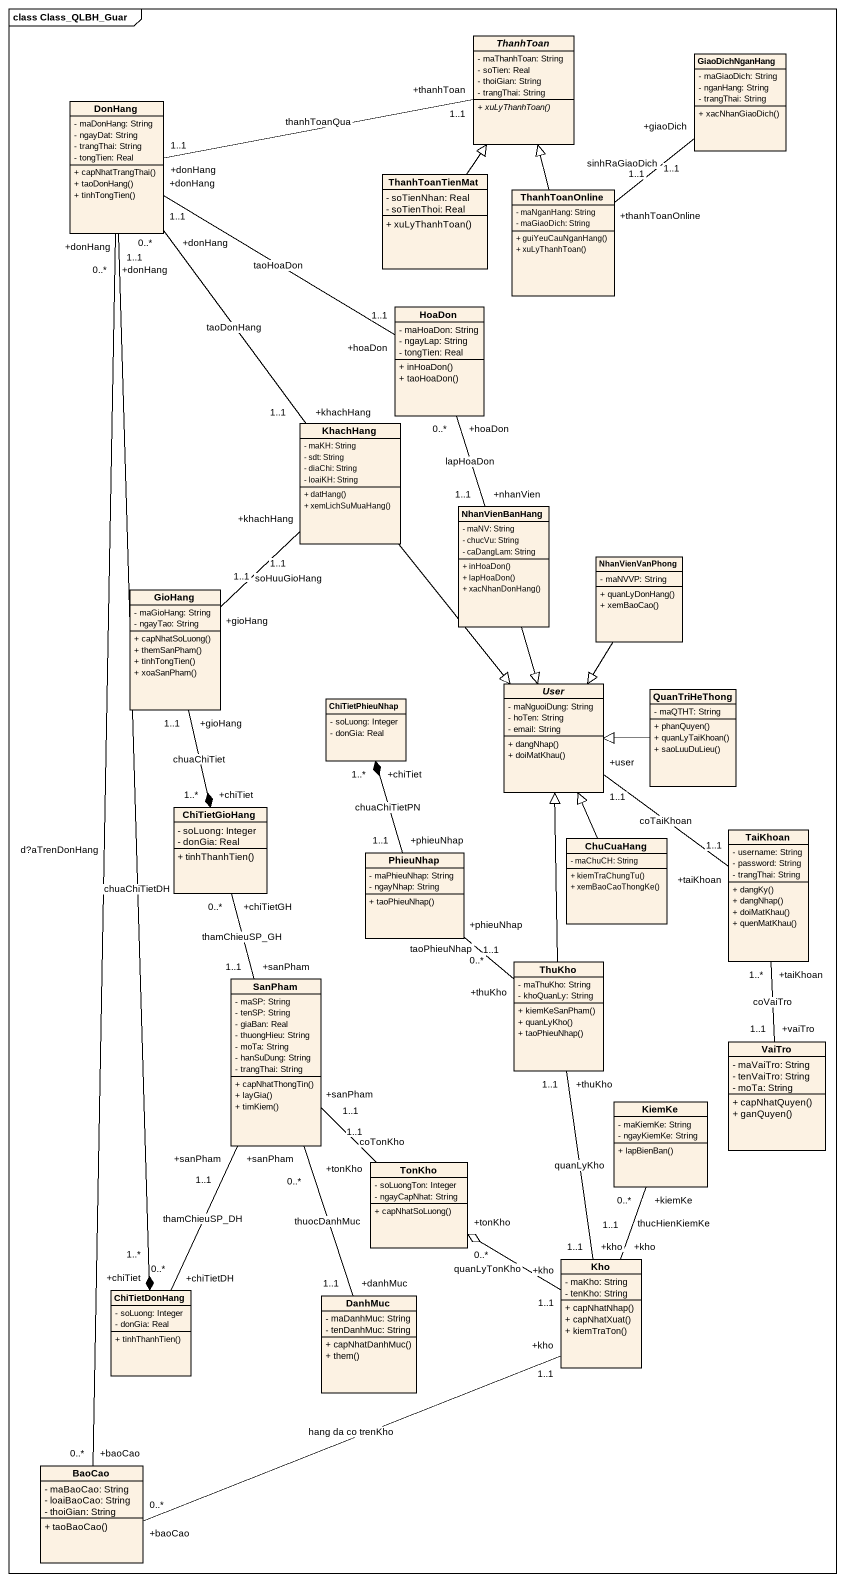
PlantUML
@startuml
mainframe class Class_QLBH_Guar
hide circle
hide empty members
skinparam classAttributeIconSize 0
abstract class ThanhToan {
  - maThanhToan: String
  - soTien: Real
  - thoiGian: String
  - trangThai: String
  {abstract} + xuLyThanhToan()
}
class GiaoDichNganHang {
  - maGiaoDich: String
  - nganHang: String
  - trangThai: String
  + xacNhanGiaoDich()
}
class DonHang {
  - maDonHang: String
  - ngayDat: String
  - trangThai: String
  - tongTien: Real
  + capNhatTrangThai()
  + taoDonHang()
  + tinhTongTien()
}
class ThanhToanTienMat {
  - soTienNhan: Real
  - soTienThoi: Real
  + xuLyThanhToan()
}
class ThanhToanOnline {
  - maNganHang: String
  - maGiaoDich: String
  + guiYeuCauNganHang()
  + xuLyThanhToan()
}
class HoaDon {
  - maHoaDon: String
  - ngayLap: String
  - tongTien: Real
  + inHoaDon()
  + taoHoaDon()
}
class KhachHang {
  - maKH: String
  - sdt: String
  - diaChi: String
  - loaiKH: String
  + datHang()
  + xemLichSuMuaHang()
}
class NhanVienBanHang {
  - maNV: String
  - chucVu: String
  - caDangLam: String
  + inHoaDon()
  + lapHoaDon()
  + xacNhanDonHang()
}
class NhanVienVanPhong {
  - maNVVP: String
  + quanLyDonHang()
  + xemBaoCao()
}
class GioHang {
  - maGioHang: String
  - ngayTao: String
  + capNhatSoLuong()
  + themSanPham()
  + tinhTongTien()
  + xoaSanPham()
}
abstract class User {
  - maNguoiDung: String
  - hoTen: String
  - email: String
  + dangNhap()
  + doiMatKhau()
}
class QuanTriHeThong {
  - maQTHT: String
  + phanQuyen()
  + quanLyTaiKhoan()
  + saoLuuDuLieu()
}
class ChiTietPhieuNhap {
  - soLuong: Integer
  - donGia: Real
}
class ChiTietGioHang {
  - soLuong: Integer
  - donGia: Real
  + tinhThanhTien()
}
class PhieuNhap {
  - maPhieuNhap: String
  - ngayNhap: String
  + taoPhieuNhap()
}
class ChuCuaHang {
  - maChuCH: String
  + kiemTraChungTu()
  + xemBaoCaoThongKe()
}
class TaiKhoan {
  - username: String
  - password: String
  - trangThai: String
  + dangKy()
  + dangNhap()
  + doiMatKhau()
  + quenMatKhau()
}
class ThuKho {
  - maThuKho: String
  - khoQuanLy: String
  + kiemKeSanPham()
  + quanLyKho()
  + taoPhieuNhap()
}
class SanPham {
  - maSP: String
  - tenSP: String
  - giaBan: Real
  - thuongHieu: String
  - moTa: String
  - hanSuDung: String
  - trangThai: String
  + capNhatThongTin()
  + layGia()
  + timKiem()
}
class VaiTro {
  - maVaiTro: String
  - tenVaiTro: String
  - moTa: String
  + capNhatQuyen()
  + ganQuyen()
}
class KiemKe {
  - maKiemKe: String
  - ngayKiemKe: String
  + lapBienBan()
}
class TonKho {
  - soLuongTon: Integer
  - ngayCapNhat: String
  + capNhatSoLuong()
}
class Kho {
  - maKho: String
  - tenKho: String
  + capNhatNhap()
  + capNhatXuat()
  + kiemTraTon()
}
class ChiTietDonHang {
  - soLuong: Integer
  - donGia: Real
  + tinhThanhTien()
}
class DanhMuc {
  - maDanhMuc: String
  - tenDanhMuc: String
  + capNhatDanhMuc()
  + them()
}
class BaoCao {
  - maBaoCao: String
  - loaiBaoCao: String
  - thoiGian: String
  + taoBaoCao()
}
ThanhToan "+thanhToan\n1..1" -left- "+donHang\n1..1" DonHang : thanhToanQua
GiaoDichNganHang "+giaoDich\n1..1" -- "+thanhToanOnline\n1..1" ThanhToanOnline : sinhRaGiaoDich
DonHang "+donHang\n0..*" -- "+khachHang\n1..1" KhachHang : taoDonHang
DonHang "+donHang\n0..*" -- "+baoCao\n0..*" BaoCao : d?aTrenDonHang
ThanhToanTienMat -up-|> ThanhToan
ThanhToanOnline -up-|> ThanhToan
HoaDon "+hoaDon\n1..1" -up- "+donHang\n1..1" DonHang : taoHoaDon
HoaDon "+hoaDon\n0..*" -- "+nhanVien\n1..1" NhanVienBanHang : lapHoaDon
KhachHang --|> User
NhanVienBanHang --|> User
NhanVienVanPhong --|> User
GioHang "+gioHang\n1..1" -up- "+khachHang\n1..1" KhachHang : soHuuGioHang
QuanTriHeThong -left-|> User
ChiTietPhieuNhap "+chiTiet\n1..*" *-- "+phieuNhap\n1..1" PhieuNhap : chuaChiTietPN
ChiTietGioHang "+chiTiet\n1..*" *-up- "+gioHang\n1..1" GioHang : chuaChiTiet
PhieuNhap "+phieuNhap\n0..*" -- "+thuKho\n1..1" ThuKho : taoPhieuNhap
ChuCuaHang -up-|> User
TaiKhoan "+taiKhoan\n1..1" -up- "+user\n1..1" User : coTaiKhoan
ThuKho -up-|> User
SanPham "+sanPham\n1..1" -up- "+chiTietGH\n0..*" ChiTietGioHang : thamChieuSP_GH
SanPham "+sanPham\n1..1" -- "+chiTietDH\n0..*" ChiTietDonHang : thamChieuSP_DH
SanPham "+sanPham\n0..*" -- "+danhMuc\n1..1" DanhMuc : thuocDanhMuc
VaiTro "+vaiTro\n1..1" -up- "+taiKhoan\n1..*" TaiKhoan : coVaiTro
KiemKe "+kiemKe\n0..*" -- "+kho\n1..1" Kho : thucHienKiemKe
TonKho "+tonKho\n1..1" -up- "+sanPham\n1..1" SanPham : coTonKho
TonKho "+tonKho\n0..*" o-right- "+kho\n1..1" Kho : quanLyTonKho
Kho "+kho\n1..1" -up- "+thuKho\n1..1" ThuKho : quanLyKho
Kho "+kho\n1..1" -left- "+baoCao\n0..*" BaoCao : hang da co trenKho
ChiTietDonHang "+chiTiet\n1..*" *-up- "+donHang\n1..1" DonHang : chuaChiTietDH
@enduml
